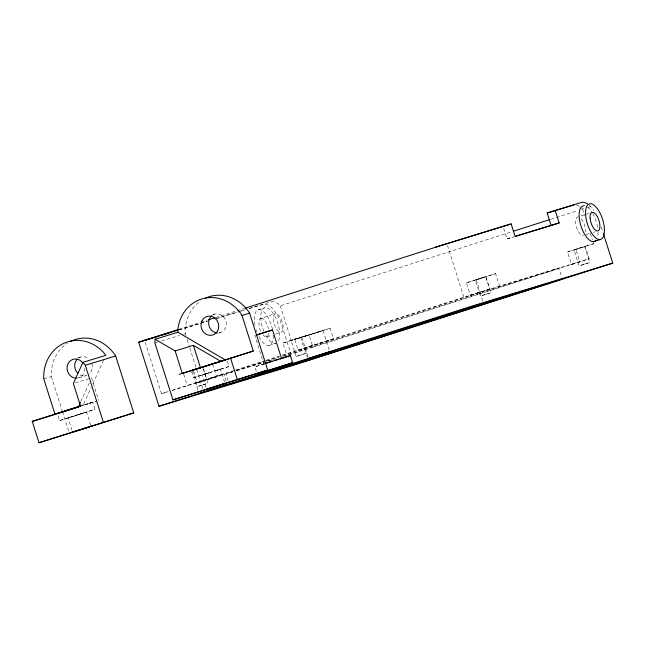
<?xml version="1.0" encoding="UTF-8"?>
<svg xmlns="http://www.w3.org/2000/svg" width="645" height="645" viewBox="0 0 645 645"><rect width="100%" height="100%" fill="white"/><g stroke="black" fill="none" stroke-linecap="round" stroke-linejoin="round"><path stroke-width="0.48" stroke-dasharray="3.23 2.42" d="M79.609 414.348L59.671 420.588L57.977 415.251M84.269 404.85L92.678 402.262L85.858 404.512M78.956 414.509L94.928 409.398L92.678 402.262M80.859 401.48L89.51 382.469M83.769 403.697L91.243 387.282M92.904 383.638L104.111 359.015M264.248 363.893L263.781 364.03L254.888 335.521M263.781 364.03L264.644 363.732M191.492 371.536L193.468 377.76L220.461 369.206L224.67 382.485M227.322 361.152L229.015 366.489L212.89 371.649M256.307 371.286L254.896 366.836L264.652 363.659M296.16 356.443L306.794 353.081L296.16 356.443L291.08 340.439L292.951 339.826M308.197 335.166L330.184 328.257L333.57 338.923L298.119 350.154L294.733 339.48L300.957 337.44M308.036 356.709L301.715 337.077L299.852 337.69M71.998 430.223L68.088 417.896L73.353 416.186M90.727 425.337L86.519 412.058L81.254 413.776M330.184 328.257L311.003 334.433M475.276 280.043L485.911 276.673L490.99 292.677L480.356 296.047L475.276 280.043L480.154 278.527M205.932 387.371L202.022 375.043L209.585 372.592M220.461 369.206L215.196 370.915M574.058 249.913L584.693 246.543L589.764 262.547L579.129 265.917L574.058 249.913L578.936 248.398M197.805 390.088L195.548 382.977L200.531 381.34M226.161 381.106L223.904 373.995L195.548 382.977M298.119 350.154L304.343 348.106M192.299 370.569L197.378 386.573L203.651 384.622L208.013 383.211L202.933 367.207M329.24 349.993L323.064 330.514L314.05 333.425M59.671 420.556L75.65 415.453M305.811 335.932L301.86 337.222L308.56 335.158M178.52 329.434L200.256 322.54M201.224 322.234L207.23 320.251M215.615 317.622L244.56 308.31M258.153 309.826L264.587 307.77M249.389 308.383L271.497 301.642A27.759 11.82 72.3 0 1 278.85 304.4L280.317 305.786L511.574 231.805M550.919 219.219L577.783 210.617M581.113 207.69L582.58 209.085L584.37 208.512M587.942 207.368L590.618 206.513M503.705 228.403L507.051 238.932L513.299 236.933M260.741 331.167A9.699 4.128 72.3 0 1 260.862 318.364L275.334 313.728M589.361 213.261L577.597 217.026A9.699 4.128 72.3 0 0 576.582 227.475A9.699 4.128 72.3 0 0 583.467 235.522M266.732 336.851L272.158 335.118M275.778 333.965L281.204 332.223A9.699 4.128 72.3 0 0 280.22 317.308A9.699 4.128 72.3 0 0 273.375 319.396A9.699 4.128 72.3 0 0 281.204 332.223M586.184 234.651L589.796 233.498M593.416 232.337L595.222 231.757M269.441 345.389L275.867 343.334A18.657 7.942 72.3 0 1 265.151 334.086M84.648 404.907L96.823 401.013L85.059 404.568M499.504 286.098L470.334 295.281L466.391 282.833L495.562 273.649L499.504 286.098L589.167 258.75L585.217 246.301L567.535 251.953L571.486 264.402L579.839 261.854L575.896 249.405L567.535 251.953M466.391 282.833L495.562 273.649M284.042 356.322L286.904 355.451L282.953 343.003L300.643 337.343L308.995 334.795L312.946 347.244L579.839 261.854M282.953 343.003L308.995 334.795M575.896 249.405L593.577 243.745L592.691 240.94M145.206 342.245L161.524 393.692L168.248 391.539M172.086 390.314L234.458 370.359M235.417 370.053L265.159 360.539M266.119 360.233L278.6 356.242M282.437 355.008L489.628 289.105L485.685 276.657M172.054 390.483L216.535 376.624L212.89 365.135M470.334 295.281L489.628 289.105M193.597 371.31L197.241 382.799L216.535 376.624M228.177 380.808L225.919 373.697L232.627 371.544M236.465 370.319L265.216 361.119M266.175 360.813L281.518 355.903M282.478 355.597L479.953 292.419L558.973 268.32L561.795 277.205M282.776 356.346L558.973 268.32M288.767 354.855L312.946 347.244M571.486 264.402L589.167 258.75M294.12 339.455L301.715 337.077M298.675 338.061L291.08 340.439M304.859 336.182L313.922 333.304M203.651 380.34L223.904 373.995M308.245 346.857L333.57 338.923M206.078 373.858L210.657 372.407M74.989 415.614L79.633 414.138M481.033 278.189L485.846 276.681M579.807 248.059L584.693 246.543M311.261 334.312L294.733 339.48M78.061 414.687L94.936 409.373M76.545 415.275L68.088 417.896M80.415 413.937L86.519 412.058M264.563 363.869L254.896 366.836M486.104 294.193L490.99 292.677M485.234 294.531L480.356 296.047M202.256 385.065L197.378 386.573M203.135 384.726L208.013 383.211M584.015 264.402L579.129 265.917M584.886 264.063L589.764 262.547M316.356 332.57L323.064 330.514M205.973 373.834L202.022 375.043M212.624 314.752L214.527 314.171M77.739 357.894L80.585 357.024M179.213 329.788L207.093 321.283M216.704 318.356L239.779 311.317M240.738 311.019L245.543 309.56M178.834 330.022L207.682 321.226M215.374 318.88L237.497 312.132M238.457 311.841L245.189 309.785M249.035 308.608L263.458 304.214A27.759 11.82 72.3 0 1 280.865 322.307L291.097 354.548M154.897 342.979L157.743 342.108M161.548 340.947L179.6 335.44M183.406 334.287L185.3 333.707A38.869 35.169 73 0 1 200.547 300.901M43.763 378.881L51.358 376.559A38.869 35.169 73 0 1 67.394 343.229M507.051 238.932L513.759 236.892M218.494 333.247L220.388 332.667M78.851 377.841L86.454 375.519A9.699 8.78 73 0 1 79.682 374.705M75.272 382.904L91.574 377.938L98.693 400.408M585.217 246.301L593.577 243.745M225.919 373.697L232.66 371.633M236.513 370.456L263.499 362.232M267.353 361.055L278.922 357.524M161.524 393.692L168.224 391.652M197.241 382.799L235.393 371.165M236.344 370.867L274.504 359.233M254.751 335.577L255.227 335.44M229.015 366.489L193.468 377.76M589.151 205.118L590.723 206.61A27.759 11.82 72.3 0 1 593.795 210.383M601.317 227.096L603.123 232.789M582.58 209.085L584.66 215.64M590.312 233.442L592.392 240.005M476.268 279.817L480.211 292.266M479.953 292.419L482.766 301.312M447.477 245.543L463.795 296.99M304.94 349.59L307.48 357.588M300.643 337.343L304.585 349.792M280.317 305.786L291.314 340.455M203.014 368.15L206.658 379.639M185.3 333.707L185.905 335.602M187.106 339.399L189.517 346.986M189.815 347.929L203.352 390.612M183.72 374.326L187.364 385.815M51.358 376.559L62.194 410.704M62.492 411.655L69.112 432.521M581.258 218.881A9.699 4.128 72.3 0 1 585.402 231.958M268.667 333.296A9.699 4.128 72.3 0 1 263.079 334.997M260.862 318.364A9.699 4.128 72.3 0 1 268.376 328.837M263.974 331.522A18.657 7.942 72.3 0 1 263.023 308.745A18.657 7.942 72.3 0 1 276.237 319.001A18.657 7.942 72.3 0 1 277.64 342.124M576.533 205.07A27.759 11.82 72.3 0 1 579.557 206.505M587.49 207.142A18.657 7.942 72.3 0 1 592.336 212.802M592.779 213.56A18.657 7.942 72.3 0 1 597.81 228.822M598.036 232.281A18.657 7.942 72.3 0 1 597.488 237.207M78.521 358.031A9.699 8.78 73 0 1 88.688 358.781M91.88 363.603A9.699 8.78 73 0 1 88.518 374.511M84.753 368.4A9.699 8.78 73 0 1 77.352 378.163M213.116 314.776A9.699 8.78 73 0 1 225.935 321.146A9.699 8.78 73 0 1 218.131 333.046M273.238 335.344A18.657 7.942 72.3 0 1 268.61 345.535A18.657 7.942 72.3 0 1 258.726 336.142M256.831 331.772A18.657 7.942 72.3 0 1 256.202 329.926M255.001 325.241A18.657 7.942 72.3 0 1 260.088 309.777A18.657 7.942 72.3 0 1 272.4 329.047"/><path stroke-width="0.97" d="M177.891 332.288L178.109 327.813A38.869 35.169 73 0 1 205.054 298.127A38.869 35.169 73 0 1 242.02 315.445L253.3 351.017L225.403 359.942L177.891 332.288L155.082 339.246L154.897 342.979L172.957 399.884L267.667 370.036L249.615 313.131A38.869 35.169 73 0 0 205.481 298.103M78.295 407.011L55.043 414.445L43.763 378.881A38.869 35.169 73 0 1 63.936 343.277A38.869 35.169 73 0 1 103.015 351.847L105.772 355.363L82.995 362.313L73.353 383.493L80.48 405.963L32.25 421.395L39.023 442.736L133.725 412.889L115.673 355.984A38.869 35.169 73 0 0 70.684 341.366M78.384 406.914L80.44 402.383M603.422 233.732L612.75 263.136L294.402 364.981L158.993 406.269L138.683 342.253L148.842 338.931M158.993 406.269L468.939 307.068L612.75 263.136M280.656 358.693L281.518 358.394L272.488 329.942L256.267 335.118M191.21 370.641L226.758 359.378L224.089 360.273M292.661 362.7L257.145 373.947L292.661 362.7L290.403 355.589L280.648 358.765M223.347 360.515L218.308 362.135M221.735 384.493L224.968 383.428L206.537 389.266L219.703 385.146M203.917 392.015L198.934 393.644L227.29 384.662L207.037 391.007M256.887 334.86L272.488 329.942M265.909 363.312L271.988 361.369M178.52 329.434L144.601 340.342L177.286 330.377M208.19 319.944L214.89 317.8M245.358 308.108L446.872 243.641M559.159 222.92L551.12 225.492L547.17 213.044L555.208 210.472L559.159 222.92L515.089 236.36L511.138 223.92L447.824 243.35M513.493 231.192L549.959 219.526M179.237 374.366L253.3 351.017M594.214 241.488L600.648 239.424A18.657 7.942 72.3 0 0 598.762 210.746A18.657 7.942 72.3 0 0 585.604 214.761A18.657 7.942 72.3 0 0 600.648 239.424M155.082 339.246L175.142 350.92L182.269 373.399L217.365 362.442L208.4 365.296M218.236 362.159L219.977 361.603M39.023 442.736L133.725 412.889M172.957 399.884L267.667 370.036M435.036 247.366L511.138 223.92M80.48 405.963L83.511 404.995M77.352 407.237L80.044 406.374M265.522 363.377L290.403 355.589M207.488 365.586L191.67 370.528M76.424 407.527L65.016 411.131M80.069 406.173L57.413 413.469L60.154 412.639M274.31 360.636L278.455 359.329M82.568 428.909C117.084 418.178 46.545 440.237 81.052 429.497M60.928 412.405L64.21 411.381M279.994 358.854L281.518 358.394M555.208 210.472L581.806 202.361A27.759 11.82 72.3 0 1 587.595 203.933M547.17 213.044L573.768 204.933M158.638 336.182L138.683 342.253M162.484 335.013L169.216 332.957M242.02 315.445L249.615 313.131M82.995 362.313L85.301 365.247L115.673 355.984M515.669 236.304L551.12 225.492M175.142 350.92L193.395 345.357L220.84 361.329L225.403 359.942M32.25 421.395L54.099 414.735M230.507 357.967L237.271 379.308M193.395 345.357L200.522 367.827M85.301 365.247L103.329 422.161M595.988 240.279A18.657 7.942 72.3 0 1 581.226 226.79A18.657 7.942 72.3 0 1 584.338 205.787M77.747 373.213A9.699 8.78 73 0 1 76.795 359.604M76.586 378.212A9.699 8.78 73 0 1 67.773 364.312A9.699 8.78 73 0 1 82.77 362.917M217.357 333.022A9.699 8.78 73 0 1 209.101 326.096A9.699 8.78 73 0 1 211.842 315.639M309.294 358.338L308.624 358.564L329.829 351.847L309.294 358.338M483.331 303.086L229.297 384.364L308.326 360.257L562.359 278.987L483.331 303.086M590.119 218.066A9.699 4.128 72.3 0 0 597.939 230.894A9.699 4.128 72.3 0 0 596.964 215.978A9.699 4.128 72.3 0 0 590.119 218.066M201.877 321.089A9.699 8.78 73 0 0 210.528 335.36A9.699 8.78 73 0 0 217.18 320.758A9.699 8.78 73 0 0 201.877 321.089"/></g></svg>
